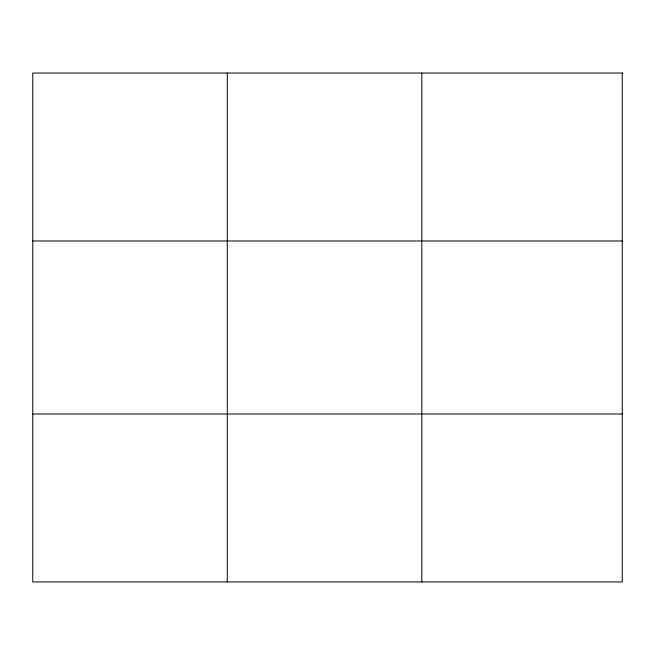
<?xml version="1.0" encoding="UTF-8"?>
<svg xmlns="http://www.w3.org/2000/svg" width="655" height="655" viewBox="0 0 655 655"><rect width="100%" height="100%" fill="white"/><g stroke="black" fill="none" stroke-linecap="round" stroke-linejoin="round"><path stroke-width="0.98" d="M227.285 73.041L227.285 581.959M421.82 73.041L421.82 581.959M32.75 240.983L622.25 240.983M32.75 414.017L622.25 414.017M622.25 73.041L622.25 581.959L32.75 581.959L32.75 73.041L622.25 73.041"/></g></svg>
